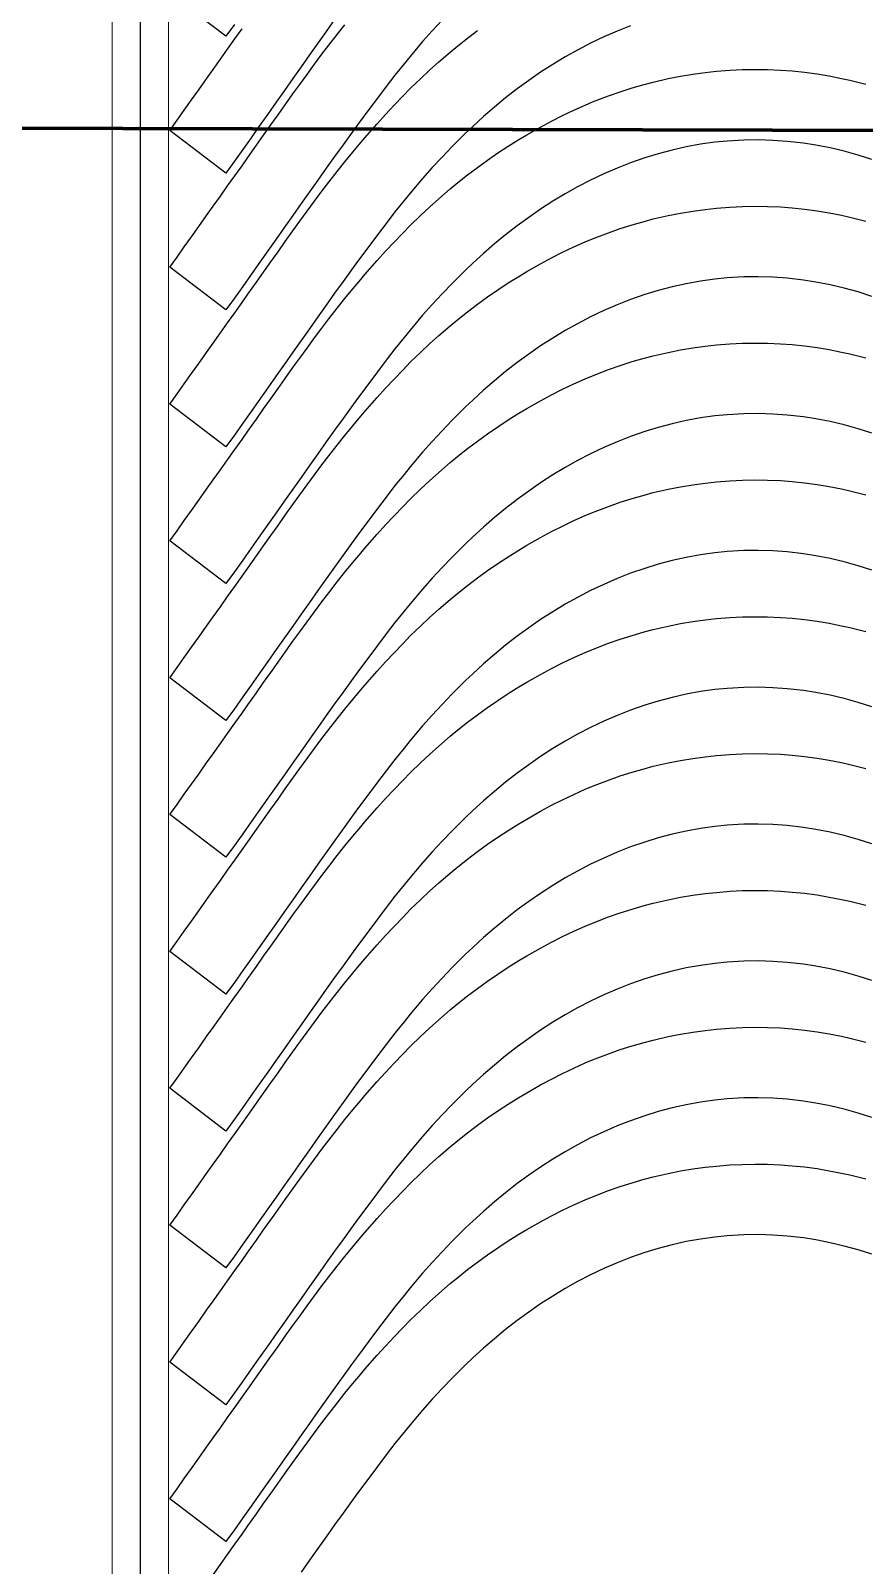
# Model space of a CAD drawing. Header units: millimetres. Extents: x -10628 to 24720, y -21829 to 4032.
# Drawn here: x 12191 to 12783, y -13604 to -12515 of the extents above; entities that cross this region are included whole.
import ezdxf
from ezdxf.enums import TextEntityAlignment as Align
from ezdxf.lldxf.tags import DXFTag

# ---------------------------------------------------------------- set-up
doc = ezdxf.new("R2010")
doc.units = ezdxf.units.MM
doc.layers.add('layer khung van cnc', color=7, linetype='Continuous', lineweight=25, true_color=0xfbf59b)
doc.layers.add('layer mau', color=7, linetype='Continuous')
doc.styles.add('Text Dim', font='arial.ttf')
tags = doc.linetypes.add('KVVIENMAY', pattern='A,46.311228,-10.280676,["KV VIỀN MÁY",Text Dim,S=10.028098,R=0,X=0,Y=-4.346144],-100.988212', length=157.580116).pattern_tags.tags
tags[6] = DXFTag(74, 10)

# ---------------------------------------------------------------- blocks, each defined once
blk = doc.blocks.new('khung van cnc')
at = {"lineweight": 5}
blk.add_lwpolyline([(-193, -99.4), (-193, 2370.6), (-223, 2400.6), (-1463, 2400.6), (-1493, 2370.6), (-1493, -99.4)], close=True, dxfattribs=at)
at = {"color": 1, "linetype": 'KVVIENMAY'}
blk.add_lwpolyline([(-511.9, -84.4), (-213, -84.4), (-213, 2370.6), (-228, 2385.6), (-1458, 2385.6), (-1473, 2370.6), (-1473, -84.4), (-1172.8, -84.4)], dxfattribs=at)
at = {"lineweight": 5}
blk.add_lwpolyline([(-513.5, -69.4), (-233, -69.4), (-233, 2370.6), (-1453, 2370.6), (-1453, -69.4), (-1173, -69.4)], dxfattribs=at)
at = {"layer": 'layer mau'}
for tag, p in [('ÁGF', (-518, -155.9)), ('TENFILE', (-518, -268.9)), ('TENFILE', (-518, -381.8)), ('TENFILE', (-518, -494.8))]:
    blk.add_attdef(tag, text='', height=30, dxfattribs=at).set_placement(p, align=Align.MIDDLE_CENTER)

msp = doc.modelspace()

# ---------------------------------------------------------------- linework, layer by layer
at = {"color": 1, "lineweight": 211}
msp.add_line((4702.488, -12563.343), (17242.724, -12598.284), dxfattribs=at)
for points in [[(12335.821, -12510.603), (12329.869, -12518.969), (12290.053, -12488.68)], [(12407.037, -12507.162), (12401.064, -12515.514), (12395.11, -12523.879), (12389.171, -12532.254), (12383.244, -12540.637), (12377.324, -12549.026), (12371.408, -12557.417), (12365.493, -12565.809), (12359.575, -12574.199), (12352.781, -12583.811), (12347.714, -12590.962), (12341.771, -12599.334), (12335.821, -12607.702), (12329.869, -12616.069), (12290.053, -12585.78), (12295.173, -12578.57), (12300.294, -12571.359), (12305.414, -12564.149), (12310.536, -12556.94), (12316.108, -12549.099), (12320.782, -12542.522), (12325.906, -12535.314), (12331.029, -12528.106), (12336.151, -12520.896), (12341.269, -12513.684)], [(12483.253, -12507.535), (12476.292, -12515.091), (12469.479, -12522.78), (12460.607, -12533.23), (12456.272, -12538.514), (12449.861, -12546.534), (12443.555, -12554.638), (12437.339, -12562.812), (12431.195, -12571.041), (12423.316, -12581.758), (12419.054, -12587.608), (12413.033, -12595.926), (12407.037, -12604.262), (12401.064, -12612.614), (12395.11, -12620.979), (12389.171, -12629.354), (12383.244, -12637.737), (12377.324, -12646.126), (12371.408, -12654.517), (12365.493, -12662.909), (12359.575, -12671.299), (12352.781, -12680.911), (12347.714, -12688.062), (12341.771, -12696.434), (12335.821, -12704.802), (12329.869, -12713.169), (12290.053, -12682.88), (12295.173, -12675.67), (12300.294, -12668.459), (12305.414, -12661.249), (12310.536, -12654.039), (12316.108, -12646.199), (12320.782, -12639.622), (12325.906, -12632.414), (12331.029, -12625.206), (12336.151, -12617.996), (12341.269, -12610.784), (12345.386, -12604.979), (12351.495, -12596.353), (12356.606, -12589.136), (12361.72, -12581.922), (12366.841, -12574.712), (12371.974, -12567.51), (12377.44, -12559.875), (12382.289, -12553.14), (12387.487, -12545.985), (12392.729, -12538.861), (12398.026, -12531.78), (12402.909, -12525.377), (12408.836, -12517.781), (12414.36, -12510.875)], [(12617.061, -12511.632), (12607.487, -12515.378), (12598.055, -12519.466), (12588.771, -12523.882), (12579.435, -12528.722), (12570.679, -12533.634), (12561.879, -12538.941), (12553.247, -12544.519), (12544.785, -12550.351), (12536.647, -12556.313), (12528.383, -12562.728), (12520.442, -12569.246), (12512.673, -12575.967), (12505.072, -12582.878), (12499.921, -12587.754), (12490.366, -12597.224), (12483.253, -12604.635), (12476.292, -12612.191), (12469.479, -12619.88), (12460.607, -12630.33), (12456.272, -12635.614), (12449.861, -12643.634), (12443.555, -12651.738), (12437.339, -12659.912), (12431.195, -12668.141), (12423.316, -12678.858), (12419.054, -12684.708), (12413.033, -12693.026), (12407.037, -12701.362), (12401.064, -12709.714), (12395.11, -12718.079), (12389.171, -12726.454), (12383.244, -12734.837), (12377.324, -12743.226), (12371.408, -12751.617), (12365.493, -12760.009), (12359.575, -12768.399), (12352.781, -12778.011), (12347.714, -12785.162), (12341.771, -12793.534), (12335.821, -12801.902), (12329.869, -12810.269), (12290.053, -12779.98), (12295.173, -12772.77), (12300.294, -12765.559), (12305.414, -12758.349), (12310.536, -12751.139), (12316.108, -12743.299), (12320.782, -12736.722), (12325.906, -12729.514), (12331.029, -12722.306), (12336.151, -12715.096), (12341.269, -12707.884), (12345.386, -12702.079), (12351.495, -12693.453), (12356.606, -12686.236), (12361.72, -12679.022), (12366.841, -12671.812), (12371.974, -12664.61), (12377.44, -12656.975), (12382.289, -12650.24), (12387.487, -12643.085), (12392.729, -12635.961), (12398.026, -12628.88), (12402.909, -12622.477), (12408.836, -12614.881), (12414.36, -12607.975), (12419.964, -12601.131), (12425.647, -12594.353), (12428.538, -12590.965), (12437.253, -12581), (12443.183, -12574.436), (12449.206, -12567.958), (12455.327, -12561.573), (12460.975, -12555.861), (12467.884, -12549.112), (12474.331, -12543.055), (12480.896, -12537.126), (12489.021, -12530.128), (12494.404, -12525.697), (12501.348, -12520.211), (12508.415, -12514.88)], [(12788.481, -12606.46), (12778.684, -12603.324), (12768.77, -12600.568), (12758.755, -12598.201), (12748.654, -12596.233), (12739.849, -12594.859), (12728.257, -12593.531), (12717.994, -12592.808), (12707.712, -12592.509), (12697.427, -12592.638), (12685.654, -12593.317), (12676.918, -12594.193), (12666.727, -12595.613), (12656.601, -12597.449), (12646.556, -12599.69), (12636.607, -12602.325), (12627.174, -12605.211), (12617.061, -12608.732), (12607.487, -12612.478), (12598.055, -12616.566), (12588.771, -12620.982), (12579.435, -12625.822), (12570.679, -12630.734), (12561.879, -12636.041), (12553.247, -12641.619), (12544.785, -12647.451), (12536.647, -12653.413), (12528.383, -12659.828), (12520.442, -12666.346), (12512.673, -12673.067), (12505.072, -12679.978), (12499.921, -12684.854), (12490.366, -12694.324), (12483.253, -12701.735), (12476.292, -12709.291), (12469.479, -12716.98), (12460.607, -12727.43), (12456.272, -12732.714), (12449.861, -12740.734), (12443.555, -12748.838), (12437.339, -12757.012), (12431.195, -12765.241), (12423.316, -12775.958), (12419.054, -12781.808), (12413.033, -12790.126), (12407.037, -12798.462), (12401.064, -12806.814), (12395.11, -12815.179), (12389.171, -12823.554), (12383.244, -12831.937), (12377.324, -12840.326), (12371.408, -12848.717), (12365.493, -12857.109), (12359.575, -12865.499), (12352.781, -12875.111), (12347.714, -12882.262), (12341.771, -12890.634), (12335.821, -12899.002), (12329.869, -12907.369), (12290.053, -12877.08), (12295.173, -12869.87), (12300.294, -12862.659), (12305.414, -12855.449), (12310.536, -12848.239), (12316.108, -12840.399), (12320.782, -12833.822), (12325.906, -12826.614), (12331.029, -12819.406), (12336.151, -12812.196), (12341.269, -12804.984), (12345.386, -12799.179), (12351.495, -12790.553), (12356.606, -12783.336), (12361.72, -12776.121), (12366.841, -12768.912), (12371.974, -12761.71), (12377.44, -12754.075), (12382.289, -12747.34), (12387.487, -12740.185), (12392.729, -12733.061), (12398.026, -12725.98), (12402.909, -12719.577), (12408.836, -12711.981), (12414.36, -12705.075), (12419.964, -12698.231), (12425.647, -12691.453), (12428.538, -12688.065), (12437.253, -12678.1), (12443.183, -12671.536), (12449.206, -12665.058), (12455.327, -12658.673), (12460.975, -12652.961), (12467.884, -12646.212), (12474.331, -12640.154), (12480.896, -12634.226), (12489.021, -12627.228), (12494.404, -12622.797), (12501.348, -12617.311), (12508.415, -12611.98), (12515.6, -12606.805), (12522.897, -12601.79), (12530.304, -12596.935), (12537.814, -12592.242), (12543.423, -12588.883), (12553.132, -12583.353), (12560.934, -12579.17), (12568.831, -12575.174), (12576.823, -12571.375), (12584.909, -12567.783), (12590.118, -12565.603), (12601.359, -12561.256), (12609.714, -12558.333), (12618.147, -12555.646), (12626.653, -12553.197), (12633.215, -12551.487), (12643.858, -12549.038), (12652.544, -12547.333), (12661.275, -12545.88), (12670.045, -12544.68), (12678.009, -12543.815), (12687.671, -12543.049), (12696.513, -12542.622), (12705.363, -12542.458), (12714.214, -12542.562), (12723.463, -12542.958), (12731.889, -12543.58), (12740.696, -12544.496), (12749.472, -12545.676), (12758.208, -12547.118), (12766.897, -12548.817), (12772.886, -12550.144), (12784.1, -12552.968)], [(12788.481, -12703.56), (12778.684, -12700.424), (12768.77, -12697.668), (12758.755, -12695.301), (12748.654, -12693.333), (12739.849, -12691.959), (12728.257, -12690.631), (12717.994, -12689.908), (12707.712, -12689.609), (12697.427, -12689.738), (12685.654, -12690.417), (12676.918, -12691.293), (12666.727, -12692.713), (12656.601, -12694.549), (12646.556, -12696.79), (12636.607, -12699.425), (12627.174, -12702.311), (12617.061, -12705.832), (12607.487, -12709.578), (12598.055, -12713.666), (12588.771, -12718.082), (12579.435, -12722.922), (12570.679, -12727.834), (12561.879, -12733.141), (12553.247, -12738.719), (12544.785, -12744.551), (12536.647, -12750.513), (12528.383, -12756.928), (12520.442, -12763.446), (12512.673, -12770.166), (12505.072, -12777.078), (12499.921, -12781.954), (12490.366, -12791.424), (12483.253, -12798.835), (12476.292, -12806.391), (12469.479, -12814.08), (12460.607, -12824.529), (12456.272, -12829.813), (12449.861, -12837.834), (12443.555, -12845.938), (12437.339, -12854.112), (12431.195, -12862.341), (12423.316, -12873.058), (12419.054, -12878.908), (12413.033, -12887.226), (12407.037, -12895.562), (12401.064, -12903.914), (12395.11, -12912.279), (12389.171, -12920.654), (12383.244, -12929.037), (12377.324, -12937.426), (12371.408, -12945.817), (12365.493, -12954.209), (12359.575, -12962.599), (12352.781, -12972.211), (12347.714, -12979.362), (12341.771, -12987.734), (12335.821, -12996.102), (12329.869, -13004.468), (12290.053, -12974.18), (12295.173, -12966.969), (12300.294, -12959.759), (12305.414, -12952.549), (12310.536, -12945.339), (12316.108, -12937.499), (12320.782, -12930.922), (12325.906, -12923.714), (12331.029, -12916.506), (12336.151, -12909.296), (12341.269, -12902.084), (12345.386, -12896.279), (12351.495, -12887.653), (12356.606, -12880.436), (12361.72, -12873.221), (12366.841, -12866.012), (12371.974, -12858.81), (12377.44, -12851.175), (12382.289, -12844.44), (12387.487, -12837.285), (12392.729, -12830.161), (12398.026, -12823.08), (12402.909, -12816.677), (12408.836, -12809.081), (12414.36, -12802.174), (12419.964, -12795.331), (12425.647, -12788.553), (12428.538, -12785.165), (12437.253, -12775.2), (12443.183, -12768.636), (12449.206, -12762.158), (12455.327, -12755.773), (12460.975, -12750.061), (12467.884, -12743.312), (12474.331, -12737.254), (12480.896, -12731.326), (12489.021, -12724.328), (12494.404, -12719.897), (12501.348, -12714.411), (12508.415, -12709.08), (12515.6, -12703.905), (12522.897, -12698.89), (12530.304, -12694.035), (12537.814, -12689.342), (12543.423, -12685.983), (12553.132, -12680.453), (12560.934, -12676.27), (12568.831, -12672.274), (12576.823, -12668.475), (12584.909, -12664.883), (12590.118, -12662.703), (12601.359, -12658.356), (12609.714, -12655.433), (12618.147, -12652.746), (12626.653, -12650.297), (12633.215, -12648.587), (12643.858, -12646.138), (12652.544, -12644.433), (12661.275, -12642.98), (12670.045, -12641.78), (12678.009, -12640.915), (12687.671, -12640.149), (12696.513, -12639.722), (12705.363, -12639.558), (12714.214, -12639.661), (12723.463, -12640.058), (12731.889, -12640.68), (12740.696, -12641.596), (12749.472, -12642.776), (12758.208, -12644.218), (12766.897, -12645.917), (12772.886, -12647.244), (12784.1, -12650.068)], [(12788.481, -12800.66), (12778.684, -12797.524), (12768.77, -12794.768), (12758.755, -12792.401), (12748.654, -12790.433), (12739.849, -12789.059), (12728.257, -12787.731), (12717.994, -12787.008), (12707.712, -12786.709), (12697.427, -12786.838), (12685.654, -12787.517), (12676.918, -12788.393), (12666.727, -12789.813), (12656.601, -12791.649), (12646.556, -12793.89), (12636.607, -12796.525), (12627.174, -12799.411), (12617.061, -12802.932), (12607.487, -12806.678), (12598.055, -12810.766), (12588.771, -12815.181), (12579.435, -12820.022), (12570.679, -12824.933), (12561.879, -12830.241), (12553.247, -12835.819), (12544.785, -12841.651), (12536.647, -12847.613), (12528.383, -12854.028), (12520.442, -12860.546), (12512.673, -12867.266), (12505.072, -12874.178), (12499.921, -12879.054), (12490.366, -12888.524), (12483.253, -12895.935), (12476.292, -12903.491), (12469.479, -12911.18), (12460.607, -12921.629), (12456.272, -12926.913), (12449.861, -12934.934), (12443.555, -12943.038), (12437.339, -12951.212), (12431.195, -12959.441), (12423.316, -12970.158), (12419.054, -12976.008), (12413.033, -12984.326), (12407.037, -12992.662), (12401.064, -13001.014), (12395.11, -13009.378), (12389.171, -13017.754), (12383.244, -13026.137), (12377.324, -13034.526), (12371.408, -13042.917), (12365.493, -13051.309), (12359.575, -13059.699), (12352.781, -13069.311), (12347.714, -13076.462), (12341.771, -13084.834), (12335.821, -13093.202), (12329.869, -13101.568), (12290.053, -13071.28), (12295.173, -13064.069), (12300.294, -13056.859), (12305.414, -13049.649), (12310.536, -13042.439), (12316.108, -13034.599), (12320.782, -13028.022), (12325.906, -13020.814), (12331.029, -13013.606), (12336.151, -13006.396), (12341.269, -12999.184), (12345.386, -12993.379), (12351.495, -12984.753), (12356.606, -12977.536), (12361.72, -12970.321), (12366.841, -12963.112), (12371.974, -12955.91), (12377.44, -12948.275), (12382.289, -12941.54), (12387.487, -12934.385), (12392.729, -12927.261), (12398.026, -12920.18), (12402.909, -12913.777), (12408.836, -12906.181), (12414.36, -12899.274), (12419.964, -12892.431), (12425.647, -12885.653), (12428.538, -12882.265), (12437.253, -12872.3), (12443.183, -12865.736), (12449.206, -12859.258), (12455.327, -12852.873), (12460.975, -12847.161), (12467.884, -12840.412), (12474.331, -12834.354), (12480.896, -12828.426), (12489.021, -12821.428), (12494.404, -12816.997), (12501.348, -12811.511), (12508.415, -12806.179), (12515.6, -12801.005), (12522.897, -12795.99), (12530.304, -12791.135), (12537.814, -12786.442), (12543.423, -12783.083), (12553.132, -12777.553), (12560.934, -12773.37), (12568.831, -12769.374), (12576.823, -12765.575), (12584.909, -12761.983), (12590.118, -12759.803), (12601.359, -12755.456), (12609.714, -12752.533), (12618.147, -12749.846), (12626.653, -12747.397), (12633.215, -12745.687), (12643.858, -12743.238), (12652.544, -12741.533), (12661.275, -12740.08), (12670.045, -12738.88), (12678.009, -12738.015), (12687.671, -12737.249), (12696.513, -12736.822), (12705.363, -12736.658), (12714.214, -12736.761), (12723.463, -12737.158), (12731.889, -12737.78), (12740.696, -12738.695), (12749.472, -12739.876), (12758.208, -12741.318), (12766.897, -12743.017), (12772.886, -12744.344), (12784.1, -12747.168)], [(12788.481, -12897.76), (12778.684, -12894.624), (12768.77, -12891.868), (12758.755, -12889.501), (12748.654, -12887.533), (12739.849, -12886.159), (12728.257, -12884.83), (12717.994, -12884.108), (12707.712, -12883.809), (12697.427, -12883.938), (12685.654, -12884.617), (12676.918, -12885.493), (12666.727, -12886.913), (12656.601, -12888.749), (12646.556, -12890.99), (12636.607, -12893.625), (12627.174, -12896.511), (12617.061, -12900.032), (12607.487, -12903.778), (12598.055, -12907.866), (12588.771, -12912.281), (12579.435, -12917.121), (12570.679, -12922.033), (12561.879, -12927.341), (12553.247, -12932.918), (12544.785, -12938.751), (12536.647, -12944.713), (12528.383, -12951.128), (12520.442, -12957.646), (12512.673, -12964.366), (12505.072, -12971.278), (12499.921, -12976.154), (12490.366, -12985.624), (12483.253, -12993.035), (12476.292, -13000.591), (12469.479, -13008.28), (12460.607, -13018.729), (12456.272, -13024.013), (12449.861, -13032.034), (12443.555, -13040.138), (12437.339, -13048.312), (12431.195, -13056.541), (12423.316, -13067.258), (12419.054, -13073.108), (12413.033, -13081.426), (12407.037, -13089.762), (12401.064, -13098.114), (12395.11, -13106.478), (12389.171, -13114.854), (12383.244, -13123.237), (12377.324, -13131.626), (12371.408, -13140.017), (12365.493, -13148.409), (12359.575, -13156.799), (12352.781, -13166.411), (12347.714, -13173.562), (12341.771, -13181.934), (12335.821, -13190.302), (12329.869, -13198.668), (12290.053, -13168.38), (12295.173, -13161.169), (12300.294, -13153.959), (12305.414, -13146.749), (12310.536, -13139.539), (12316.108, -13131.699), (12320.782, -13125.122), (12325.906, -13117.914), (12331.029, -13110.706), (12336.151, -13103.496), (12341.269, -13096.284), (12345.386, -13090.479), (12351.495, -13081.853), (12356.606, -13074.636), (12361.72, -13067.421), (12366.841, -13060.212), (12371.974, -13053.01), (12377.44, -13045.375), (12382.289, -13038.64), (12387.487, -13031.484), (12392.729, -13024.361), (12398.026, -13017.28), (12402.909, -13010.877), (12408.836, -13003.281), (12414.36, -12996.374), (12419.964, -12989.531), (12425.647, -12982.753), (12428.538, -12979.365), (12437.253, -12969.399), (12443.183, -12962.836), (12449.206, -12956.358), (12455.327, -12949.973), (12460.975, -12944.261), (12467.884, -12937.512), (12474.331, -12931.454), (12480.896, -12925.526), (12489.021, -12918.528), (12494.404, -12914.097), (12501.348, -12908.611), (12508.415, -12903.279), (12515.6, -12898.105), (12522.897, -12893.09), (12530.304, -12888.235), (12537.814, -12883.542), (12543.423, -12880.183), (12553.132, -12874.653), (12560.934, -12870.47), (12568.831, -12866.474), (12576.823, -12862.675), (12584.909, -12859.083), (12590.118, -12856.903), (12601.359, -12852.555), (12609.714, -12849.633), (12618.147, -12846.946), (12626.653, -12844.497), (12633.215, -12842.787), (12643.858, -12840.338), (12652.544, -12838.633), (12661.275, -12837.18), (12670.045, -12835.98), (12678.009, -12835.114), (12687.671, -12834.349), (12696.513, -12833.922), (12705.363, -12833.758), (12714.214, -12833.861), (12723.463, -12834.258), (12731.889, -12834.88), (12740.696, -12835.795), (12749.472, -12836.976), (12758.208, -12838.418), (12766.897, -12840.117), (12772.886, -12841.443), (12784.1, -12844.268)], [(12788.481, -12994.86), (12778.684, -12991.724), (12768.77, -12988.968), (12758.755, -12986.601), (12748.654, -12984.633), (12739.849, -12983.259), (12728.257, -12981.93), (12717.994, -12981.208), (12707.712, -12980.909), (12697.427, -12981.038), (12685.654, -12981.717), (12676.918, -12982.592), (12666.727, -12984.013), (12656.601, -12985.849), (12646.556, -12988.09), (12636.607, -12990.725), (12627.174, -12993.61), (12617.061, -12997.132), (12607.487, -13000.878), (12598.055, -13004.966), (12588.771, -13009.381), (12579.435, -13014.221), (12570.679, -13019.133), (12561.879, -13024.441), (12553.247, -13030.018), (12544.785, -13035.851), (12536.647, -13041.813), (12528.383, -13048.228), (12520.442, -13054.746), (12512.673, -13061.466), (12505.072, -13068.378), (12499.921, -13073.254), (12490.366, -13082.724), (12483.253, -13090.135), (12476.292, -13097.691), (12469.479, -13105.38), (12460.607, -13115.829), (12456.272, -13121.113), (12449.861, -13129.134), (12443.555, -13137.238), (12437.339, -13145.412), (12431.195, -13153.641), (12423.316, -13164.358), (12419.054, -13170.208), (12413.033, -13178.526), (12407.037, -13186.862), (12401.064, -13195.214), (12395.11, -13203.578), (12389.171, -13211.954), (12383.244, -13220.337), (12377.324, -13228.726), (12371.408, -13237.117), (12365.493, -13245.509), (12359.575, -13253.899), (12352.781, -13263.511), (12347.714, -13270.662), (12341.771, -13279.034), (12335.821, -13287.402), (12329.869, -13295.768), (12290.053, -13265.48), (12295.173, -13258.269), (12300.294, -13251.059), (12305.414, -13243.849), (12310.536, -13236.639), (12316.108, -13228.799), (12320.782, -13222.222), (12325.906, -13215.014), (12331.029, -13207.806), (12336.151, -13200.596), (12341.269, -13193.384), (12345.386, -13187.579), (12351.495, -13178.953), (12356.606, -13171.736), (12361.72, -13164.521), (12366.841, -13157.312), (12371.974, -13150.11), (12377.44, -13142.475), (12382.289, -13135.74), (12387.487, -13128.584), (12392.729, -13121.461), (12398.026, -13114.38), (12402.909, -13107.977), (12408.836, -13100.381), (12414.36, -13093.474), (12419.964, -13086.631), (12425.647, -13079.853), (12428.538, -13076.465), (12437.253, -13066.499), (12443.183, -13059.936), (12449.206, -13053.458), (12455.327, -13047.073), (12460.975, -13041.361), (12467.884, -13034.612), (12474.331, -13028.554), (12480.896, -13022.626), (12489.021, -13015.628), (12494.404, -13011.197), (12501.348, -13005.711), (12508.415, -13000.379), (12515.6, -12995.205), (12522.897, -12990.19), (12530.304, -12985.335), (12537.814, -12980.642), (12543.423, -12977.283), (12553.132, -12971.752), (12560.934, -12967.569), (12568.831, -12963.574), (12576.823, -12959.775), (12584.909, -12956.183), (12590.118, -12954.003), (12601.359, -12949.655), (12609.714, -12946.733), (12618.147, -12944.046), (12626.653, -12941.597), (12633.215, -12939.887), (12643.858, -12937.438), (12652.544, -12935.733), (12661.275, -12934.28), (12670.045, -12933.08), (12678.009, -12932.214), (12687.671, -12931.449), (12696.513, -12931.022), (12705.363, -12930.858), (12714.214, -12930.961), (12723.463, -12931.358), (12731.889, -12931.98), (12740.696, -12932.895), (12749.472, -12934.076), (12758.208, -12935.518), (12766.897, -12937.217), (12772.886, -12938.543), (12784.1, -12941.368)], [(12788.481, -13091.96), (12778.684, -13088.824), (12768.77, -13086.067), (12758.755, -13083.701), (12748.654, -13081.733), (12739.849, -13080.359), (12728.257, -13079.03), (12717.994, -13078.307), (12707.712, -13078.009), (12697.427, -13078.138), (12685.654, -13078.817), (12676.918, -13079.692), (12666.727, -13081.113), (12656.601, -13082.949), (12646.556, -13085.19), (12636.607, -13087.825), (12627.174, -13090.71), (12617.061, -13094.232), (12607.487, -13097.978), (12598.055, -13102.066), (12588.771, -13106.481), (12579.435, -13111.321), (12570.679, -13116.233), (12561.879, -13121.541), (12553.247, -13127.118), (12544.785, -13132.951), (12536.647, -13138.912), (12528.383, -13145.328), (12520.442, -13151.845), (12512.673, -13158.566), (12505.072, -13165.478), (12499.921, -13170.354), (12490.366, -13179.824), (12483.253, -13187.235), (12476.292, -13194.791), (12469.479, -13202.48), (12460.607, -13212.929), (12456.272, -13218.213), (12449.861, -13226.234), (12443.555, -13234.338), (12437.339, -13242.512), (12431.195, -13250.74), (12423.316, -13261.457), (12419.054, -13267.308), (12413.033, -13275.626), (12407.037, -13283.962), (12401.064, -13292.314), (12395.11, -13300.678), (12389.171, -13309.054), (12383.244, -13317.437), (12377.324, -13325.826), (12371.408, -13334.217), (12365.493, -13342.609), (12359.575, -13350.999), (12352.781, -13360.611), (12347.714, -13367.762), (12341.771, -13376.134), (12335.821, -13384.502), (12329.869, -13392.868), (12290.053, -13362.58), (12295.173, -13355.369), (12300.294, -13348.159), (12305.414, -13340.949), (12310.536, -13333.739), (12316.108, -13325.899), (12320.782, -13319.322), (12325.906, -13312.114), (12331.029, -13304.905), (12336.151, -13297.696), (12341.269, -13290.484), (12345.386, -13284.679), (12351.495, -13276.053), (12356.606, -13268.836), (12361.72, -13261.621), (12366.841, -13254.412), (12371.974, -13247.21), (12377.44, -13239.575), (12382.289, -13232.84), (12387.487, -13225.684), (12392.729, -13218.561), (12398.026, -13211.48), (12402.909, -13205.077), (12408.836, -13197.481), (12414.36, -13190.574), (12419.964, -13183.731), (12425.647, -13176.953), (12428.538, -13173.565), (12437.253, -13163.599), (12443.183, -13157.036), (12449.206, -13150.558), (12455.327, -13144.173), (12460.975, -13138.461), (12467.884, -13131.712), (12474.331, -13125.654), (12480.896, -13119.726), (12489.021, -13112.728), (12494.404, -13108.297), (12501.348, -13102.811), (12508.415, -13097.479), (12515.6, -13092.305), (12522.897, -13087.29), (12530.304, -13082.435), (12537.814, -13077.742), (12543.423, -13074.383), (12553.132, -13068.852), (12560.934, -13064.669), (12568.831, -13060.674), (12576.823, -13056.875), (12584.909, -13053.283), (12590.118, -13051.103), (12601.359, -13046.755), (12609.714, -13043.833), (12618.147, -13041.145), (12626.653, -13038.697), (12633.215, -13036.987), (12643.858, -13034.538), (12652.544, -13032.833), (12661.275, -13031.38), (12670.045, -13030.18), (12678.009, -13029.314), (12687.671, -13028.548), (12696.513, -13028.121), (12705.363, -13027.958), (12714.214, -13028.061), (12723.463, -13028.458), (12731.889, -13029.08), (12740.696, -13029.995), (12749.472, -13031.176), (12758.208, -13032.618), (12766.897, -13034.317), (12772.886, -13035.643), (12784.1, -13038.468)], [(12788.481, -13189.06), (12778.684, -13185.924), (12768.77, -13183.167), (12758.755, -13180.801), (12748.654, -13178.833), (12739.849, -13177.459), (12728.257, -13176.13), (12717.994, -13175.407), (12707.712, -13175.109), (12697.427, -13175.238), (12685.654, -13175.917), (12676.918, -13176.792), (12666.727, -13178.213), (12656.601, -13180.049), (12646.556, -13182.29), (12636.607, -13184.925), (12627.174, -13187.81), (12617.061, -13191.332), (12607.487, -13195.078), (12598.055, -13199.166), (12588.771, -13203.581), (12579.435, -13208.421), (12570.679, -13213.333), (12561.879, -13218.641), (12553.247, -13224.218), (12544.785, -13230.051), (12536.647, -13236.012), (12528.383, -13242.428), (12520.442, -13248.945), (12512.673, -13255.666), (12505.072, -13262.578), (12499.921, -13267.454), (12490.366, -13276.924), (12483.253, -13284.335), (12476.292, -13291.891), (12469.479, -13299.58), (12460.607, -13310.029), (12456.272, -13315.313), (12449.861, -13323.334), (12443.555, -13331.438), (12437.339, -13339.612), (12431.195, -13347.84), (12423.316, -13358.557), (12419.054, -13364.408), (12413.033, -13372.726), (12407.037, -13381.062), (12401.064, -13389.413), (12395.11, -13397.778), (12389.171, -13406.154), (12383.244, -13414.537), (12377.324, -13422.925), (12371.408, -13431.317), (12365.493, -13439.709), (12359.575, -13448.099), (12352.781, -13457.711), (12347.714, -13464.862), (12341.771, -13473.234), (12335.821, -13481.602), (12329.869, -13489.968), (12290.053, -13459.68), (12295.173, -13452.469), (12300.294, -13445.259), (12305.414, -13438.049), (12310.536, -13430.839), (12316.108, -13422.998), (12320.782, -13416.422), (12325.906, -13409.214), (12331.029, -13402.005), (12336.151, -13394.796), (12341.269, -13387.584), (12345.386, -13381.779), (12351.495, -13373.153), (12356.606, -13365.936), (12361.72, -13358.721), (12366.841, -13351.512), (12371.974, -13344.31), (12377.44, -13336.675), (12382.289, -13329.94), (12387.487, -13322.784), (12392.729, -13315.661), (12398.026, -13308.58), (12402.909, -13302.177), (12408.836, -13294.581), (12414.36, -13287.674), (12419.964, -13280.831), (12425.647, -13274.053), (12428.538, -13270.665), (12437.253, -13260.699), (12443.183, -13254.136), (12449.206, -13247.658), (12455.327, -13241.273), (12460.975, -13235.561), (12467.884, -13228.812), (12474.331, -13222.754), (12480.896, -13216.826), (12489.021, -13209.828), (12494.404, -13205.397), (12501.348, -13199.91), (12508.415, -13194.579), (12515.6, -13189.405), (12522.897, -13184.39), (12530.304, -13179.535), (12537.814, -13174.842), (12543.423, -13171.483), (12553.132, -13165.952), (12560.934, -13161.769), (12568.831, -13157.774), (12576.823, -13153.975), (12584.909, -13150.383), (12590.118, -13148.203), (12601.359, -13143.855), (12609.714, -13140.933), (12618.147, -13138.245), (12626.653, -13135.797), (12633.215, -13134.086), (12643.858, -13131.638), (12652.544, -13129.933), (12661.275, -13128.48), (12670.045, -13127.28), (12678.009, -13126.414), (12687.671, -13125.648), (12696.513, -13125.221), (12705.363, -13125.058), (12714.214, -13125.161), (12723.463, -13125.558), (12731.889, -13126.18), (12740.696, -13127.095), (12749.472, -13128.276), (12758.208, -13129.718), (12766.897, -13131.417), (12772.886, -13132.743), (12784.1, -13135.568)], [(12788.481, -13286.16), (12778.684, -13283.024), (12768.77, -13280.267), (12758.755, -13277.901), (12748.654, -13275.933), (12739.849, -13274.559), (12728.257, -13273.23), (12717.994, -13272.507), (12707.712, -13272.209), (12697.427, -13272.338), (12685.654, -13273.017), (12676.918, -13273.892), (12666.727, -13275.313), (12656.601, -13277.149), (12646.556, -13279.39), (12636.607, -13282.025), (12627.174, -13284.91), (12617.061, -13288.432), (12607.487, -13292.178), (12598.055, -13296.266), (12588.771, -13300.681), (12579.435, -13305.521), (12570.679, -13310.433), (12561.879, -13315.741), (12553.247, -13321.318), (12544.785, -13327.151), (12536.647, -13333.112), (12528.383, -13339.528), (12520.442, -13346.045), (12512.673, -13352.766), (12505.072, -13359.678), (12499.921, -13364.554), (12490.366, -13374.023), (12483.253, -13381.435), (12476.292, -13388.991), (12469.479, -13396.68), (12460.607, -13407.129), (12456.272, -13412.413), (12449.861, -13420.434), (12443.555, -13428.538), (12437.339, -13436.711), (12431.195, -13444.94), (12423.316, -13455.657), (12419.054, -13461.508), (12413.033, -13469.826), (12407.037, -13478.162), (12401.064, -13486.513), (12395.11, -13494.878), (12389.171, -13503.253), (12383.244, -13511.637), (12377.324, -13520.025), (12371.408, -13528.417), (12365.493, -13536.809), (12359.575, -13545.199), (12352.781, -13554.811), (12347.714, -13561.962), (12341.771, -13570.334), (12335.821, -13578.702), (12329.869, -13587.068), (12290.053, -13556.78), (12295.173, -13549.569), (12300.294, -13542.359), (12305.414, -13535.149), (12310.536, -13527.939), (12316.108, -13520.098), (12320.782, -13513.522), (12325.906, -13506.314), (12331.029, -13499.105), (12336.151, -13491.896), (12341.269, -13484.684), (12345.386, -13478.879), (12351.495, -13470.253), (12356.606, -13463.036), (12361.72, -13455.821), (12366.841, -13448.612), (12371.974, -13441.41), (12377.44, -13433.775), (12382.289, -13427.04), (12387.487, -13419.884), (12392.729, -13412.761), (12398.026, -13405.679), (12402.909, -13399.277), (12408.836, -13391.681), (12414.36, -13384.774), (12419.964, -13377.931), (12425.647, -13371.153), (12428.538, -13367.764), (12437.253, -13357.799), (12443.183, -13351.236), (12449.206, -13344.758), (12455.327, -13338.372), (12460.975, -13332.661), (12467.884, -13325.912), (12474.331, -13319.854), (12480.896, -13313.926), (12489.021, -13306.928), (12494.404, -13302.497), (12501.348, -13297.01), (12508.415, -13291.679), (12515.6, -13286.505), (12522.897, -13281.49), (12530.304, -13276.635), (12537.814, -13271.942), (12543.423, -13268.582), (12553.132, -13263.052), (12560.934, -13258.869), (12568.831, -13254.874), (12576.823, -13251.075), (12584.909, -13247.483), (12590.118, -13245.303), (12601.359, -13240.955), (12609.714, -13238.033), (12618.147, -13235.345), (12626.653, -13232.897), (12633.215, -13231.186), (12643.858, -13228.738), (12652.544, -13227.033), (12661.275, -13225.58), (12670.045, -13224.38), (12678.009, -13223.514), (12687.671, -13222.748), (12696.513, -13222.321), (12705.363, -13222.158), (12714.214, -13222.261), (12723.463, -13222.658), (12731.889, -13223.28), (12740.696, -13224.195), (12749.472, -13225.376), (12758.208, -13226.818), (12766.897, -13228.517), (12772.886, -13229.843), (12784.1, -13232.668)], [(12320.782, -13610.622), (12325.906, -13603.414), (12331.029, -13596.205), (12336.151, -13588.996), (12341.269, -13581.784), (12345.386, -13575.979), (12351.495, -13567.353), (12356.606, -13560.136), (12361.72, -13552.921), (12366.841, -13545.711), (12371.974, -13538.51), (12377.44, -13530.875), (12382.289, -13524.14), (12387.487, -13516.984), (12392.729, -13509.861), (12398.026, -13502.779), (12402.909, -13496.377), (12408.836, -13488.781), (12414.36, -13481.874), (12419.964, -13475.031), (12425.647, -13468.253), (12428.538, -13464.864), (12437.253, -13454.899), (12443.183, -13448.336), (12449.206, -13441.858), (12455.327, -13435.472), (12460.975, -13429.761), (12467.884, -13423.012), (12474.331, -13416.954), (12480.896, -13411.026), (12489.021, -13404.028), (12494.404, -13399.597), (12501.348, -13394.11), (12508.415, -13388.779), (12515.6, -13383.605), (12522.897, -13378.589), (12530.304, -13373.734), (12537.814, -13369.042), (12543.423, -13365.682), (12553.132, -13360.152), (12560.934, -13355.969), (12568.831, -13351.974), (12576.823, -13348.175), (12584.909, -13344.583), (12590.118, -13342.403), (12601.359, -13338.055), (12609.714, -13335.133), (12618.147, -13332.445), (12626.653, -13329.997), (12633.215, -13328.286), (12643.858, -13325.838), (12652.544, -13324.133), (12661.275, -13322.68), (12670.045, -13321.48), (12678.009, -13320.614), (12687.671, -13319.848), (12696.513, -13319.421), (12705.363, -13319.258), (12714.214, -13319.361), (12723.463, -13319.758), (12731.889, -13320.38), (12740.696, -13321.295), (12749.472, -13322.476), (12758.208, -13323.918), (12766.897, -13325.617), (12772.886, -13326.943), (12784.1, -13329.768)], [(12788.481, -13383.26), (12778.684, -13380.124), (12768.77, -13377.367), (12758.755, -13375.001), (12748.654, -13373.033), (12739.849, -13371.659), (12728.257, -13370.33), (12717.994, -13369.607), (12707.712, -13369.309), (12697.427, -13369.438), (12685.654, -13370.117), (12676.918, -13370.992), (12666.727, -13372.413), (12656.601, -13374.249), (12646.556, -13376.49), (12636.607, -13379.125), (12627.174, -13382.01), (12617.061, -13385.532), (12607.487, -13389.278), (12598.055, -13393.366), (12588.771, -13397.781), (12579.435, -13402.621), (12570.679, -13407.533), (12561.879, -13412.841), (12553.247, -13418.418), (12544.785, -13424.251), (12536.647, -13430.212), (12528.383, -13436.628), (12520.442, -13443.145), (12512.673, -13449.866), (12505.072, -13456.778), (12499.921, -13461.654), (12490.366, -13471.123), (12483.253, -13478.535), (12476.292, -13486.091), (12469.479, -13493.78), (12460.607, -13504.229), (12456.272, -13509.513), (12449.861, -13517.534), (12443.555, -13525.638), (12437.339, -13533.811), (12431.195, -13542.04), (12423.316, -13552.757), (12419.054, -13558.608), (12413.033, -13566.926), (12407.037, -13575.262), (12401.064, -13583.613), (12395.11, -13591.978), (12389.171, -13600.353), (12383.244, -13608.737)]]:
    msp.add_lwpolyline(points)

# ---------------------------------------------------------------- block references
at = {"layer": 'layer khung van cnc'}
msp.add_blockref('khung van cnc', (13742.01, -13649.743), dxfattribs=at)

doc.saveas('drawing.dxf')
